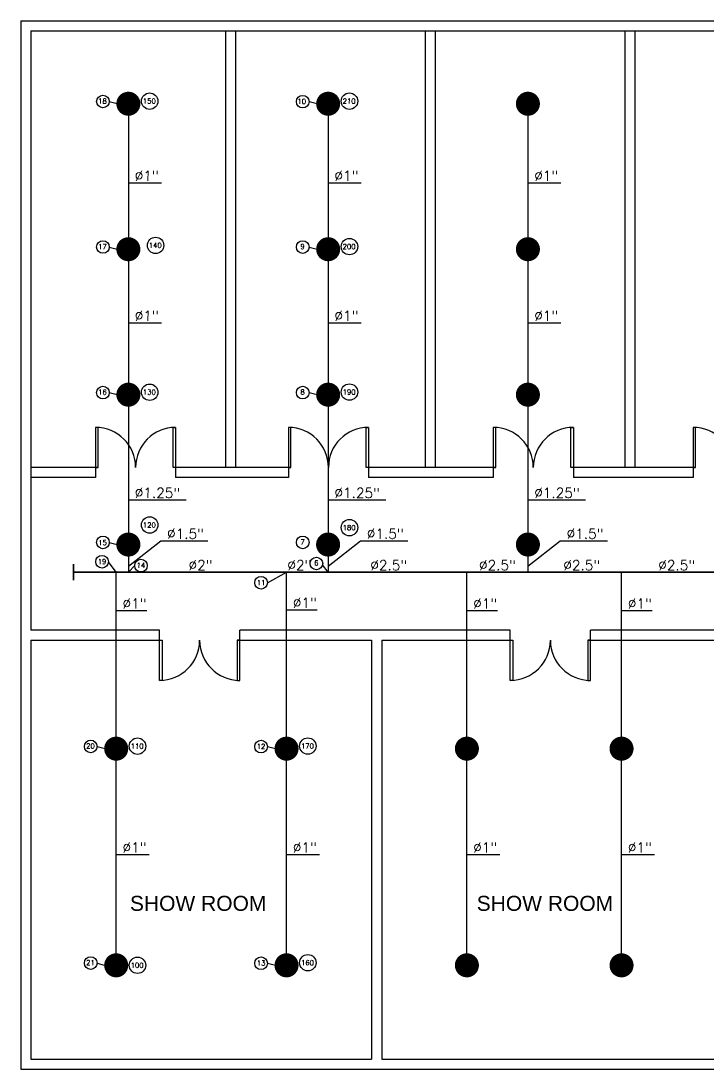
# Model space of a CAD drawing. Header units: millimetres. Extents: x -3973702 to -1592236, y 74982 to 569678.
# Drawn here: x -1734684 to -1720989, y 328089 to 349013 of the extents above; entities that cross this region are included whole.
import ezdxf

# ---------------------------------------------------------------- set-up
doc = ezdxf.new("R2010")
doc.units = ezdxf.units.MM
doc.header["$LTSCALE"] = 1000
doc.header["$MEASUREMENT"] = 0
doc.layers.get('0').update_dxf_attribs({"color": 9})
for name, color, linetype in [('A-DIM-TEXT', 9, 'Continuous'), ('A-door', 9, 'Continuous'), ('A-WALL', 9, 'Continuous'), ('A-WINDOW', 9, 'Continuous'), ('FF-PR', 1, 'Continuous'), ('FF-SYMBOL', 11, 'Continuous'), ('FIRE FIGHTING', 1, 'Continuous'), ('TXT_fire', 2, 'Continuous'), ('wall 1', 9, 'Continuous')]:
    doc.layers.add(name, color=color, linetype=linetype)
doc.styles.add('ARIAL', font='arial.ttf')
doc.styles.add('MOHAMED', font='romant.shx', dxfattribs={"width": 0.9})

# ---------------------------------------------------------------- blocks, each defined once
blk = doc.blocks.new('SP-P')
at = {"layer": 'FF-SYMBOL', "const_width": 0.16}
blk.add_lwpolyline([(-0.08, 0, 1), (0.08, 0, 1)], format="xyb", close=True, dxfattribs=at)
blk = doc.blocks.new('A$C440B3191')
at = {"layer": 'FF-PR', "ltscale": 15, "xscale": -1499.999999964496, "yscale": 1499.999999964581, "zscale": 1499.9999999646, "rotation": 191.5660011830454}
blk.add_blockref('SP-P', (0, 2), dxfattribs=at)

msp = doc.modelspace()

# ---------------------------------------------------------------- linework, layer by layer
at = {"layer": 'A-door'}
for p, q in [((-1730596, 340100), (-1730596, 348813)), ((-1730396, 340100), (-1730396, 348813)), ((-1726609, 340100), (-1726609, 348813)), ((-1726409, 340100), (-1726409, 348813)), ((-1722621, 340100), (-1722621, 348813)), ((-1722421, 340100), (-1722421, 348813)), ((-1733146, 340100), (-1734484, 340100)), ((-1733196, 340100), (-1733196, 339900)), ((-1732396, 340102), (-1732396, 340102)), ((-1729346, 340100), (-1731646, 340100)), ((-1731596, 340100), (-1731596, 339900)), ((-1729296, 340100), (-1730396, 340100)), ((-1729346, 340100), (-1729346, 339900)), ((-1728546, 340102), (-1728546, 340102)), ((-1725257, 340100), (-1727796, 340100)), ((-1727746, 340100), (-1727746, 339900)), ((-1725207, 340100), (-1726409, 340100)), ((-1725257, 340100), (-1725257, 339900)), ((-1724457, 340102), (-1724457, 340102)), ((-1722621, 340100), (-1723707, 340100)), ((-1721218, 340100), (-1723657, 340100)), ((-1723657, 340100), (-1723657, 339900)), ((-1721268, 340100), (-1721268, 339900)), ((-1733196, 339900), (-1734484, 339900)), ((-1729346, 339900), (-1731596, 339900)), ((-1725257, 339900), (-1727746, 339900)), ((-1721268, 339900), (-1723657, 339900))]:
    msp.add_line(p, q, dxfattribs=at)
for points in [[(-1733196, 340100), (-1733146, 340100), (-1733146, 340900), (-1733196, 340900)], [(-1731596, 340100), (-1731646, 340100), (-1731646, 340900), (-1731596, 340900)], [(-1729346, 340100), (-1729296, 340100), (-1729296, 340900), (-1729346, 340900)], [(-1727746, 340100), (-1727796, 340100), (-1727796, 340900), (-1727746, 340900)], [(-1725257, 340100), (-1725207, 340100), (-1725207, 340900), (-1725257, 340900)], [(-1723657, 340100), (-1723707, 340100), (-1723707, 340900), (-1723657, 340900)], [(-1721268, 340100), (-1721218, 340100), (-1721218, 340900), (-1721268, 340900)], [(-1731917, 336648), (-1731867, 336648), (-1731867, 335848), (-1731917, 335848)], [(-1730317, 336648), (-1730367, 336648), (-1730367, 335848), (-1730317, 335848)], [(-1724917, 336648), (-1724867, 336648), (-1724867, 335848), (-1724917, 335848)], [(-1723317, 336648), (-1723367, 336648), (-1723367, 335848), (-1723317, 335848)]]:
    msp.add_lwpolyline(points, close=True, dxfattribs=at)
for centre, start, end in [((-1733196, 340100), 0, 90), ((-1731596, 340100), 90, 180), ((-1729346, 340100), 0, 90), ((-1727746, 340100), 90, 180), ((-1725257, 340100), 0, 90), ((-1723657, 340100), 90, 180), ((-1721268, 340100), 0, 90), ((-1731917, 336648), 270, 0), ((-1730317, 336648), 180, 270), ((-1724917, 336648), 270, 359.8395), ((-1723317, 336648), 180, 270)]:
    msp.add_arc(centre, 800, start, end, dxfattribs=at)
at = {"layer": 'A-WALL'}
for p, q in [((-1734684, 349013), (-1706884, 349013)), ((-1734684, 349013), (-1734684, 328089)), ((-1734484, 348813), (-1707084, 348813)), ((-1734484, 348813), (-1734484, 336848)), ((-1731917, 336648), (-1731917, 336848)), ((-1730317, 336648), (-1730317, 336848)), ((-1724917, 336648), (-1724917, 336848)), ((-1723317, 336648), (-1723317, 336848)), ((-1734484, 336648), (-1731867, 336648)), ((-1734484, 336648), (-1734484, 328289)), ((-1730367, 336648), (-1727684, 336648)), ((-1727684, 336648), (-1727684, 328289)), ((-1727484, 336648), (-1727484, 328289)), ((-1727484, 336648), (-1724867, 336648)), ((-1723367, 336648), (-1720684, 336648))]:
    msp.add_line(p, q, dxfattribs=at)
at = {"layer": 'A-WINDOW'}
for p, q in [((-1734484, 328289), (-1727684, 328289)), ((-1727484, 328289), (-1720684, 328289)), ((-1734684, 328089), (-1706884, 328089))]:
    msp.add_line(p, q, dxfattribs=at)
at = {"layer": 'FIRE FIGHTING'}
for p, q in [((-1732922, 347405), (-1732658, 347337)), ((-1732540, 347358), (-1732540, 338006)), ((-1728934, 347402), (-1728670, 347337)), ((-1728553, 347361), (-1728553, 338008)), ((-1724565, 347361), (-1724565, 338008)), ((-1732922, 344500), (-1732658, 344432)), ((-1728934, 344498), (-1728670, 344432)), ((-1732921, 341594), (-1732658, 341528)), ((-1728934, 341594), (-1728670, 341528)), ((-1732921, 338602), (-1732658, 338537)), ((-1732540, 338126), (-1731894, 338637)), ((-1731894, 338637), (-1730951, 338637)), ((-1728553, 338126), (-1727907, 338637)), ((-1727907, 338637), (-1726964, 338637)), ((-1724565, 338126), (-1723919, 338637)), ((-1723919, 338637), (-1722977, 338637)), ((-1732784, 338008), (-1732938, 338216)), ((-1732540, 338008), (-1732414, 338140)), ((-1728553, 338008), (-1728663, 338156)), ((-1732784, 330109), (-1732784, 338008)), ((-1729765, 337797), (-1729384, 338008)), ((-1729384, 330109), (-1729384, 338008)), ((-1725784, 330109), (-1725784, 338008)), ((-1722697, 330109), (-1722697, 338008)), ((-1733165, 334529), (-1732901, 334461)), ((-1729765, 334527), (-1729501, 334461)), ((-1733165, 330204), (-1732836, 330109)), ((-1729765, 330201), (-1729501, 330136))]:
    msp.add_line(p, q, dxfattribs=at)
at = {"layer": 'FIRE FIGHTING', "color": 6, "const_width": 30}
for points in [[(-1733636, 338173), (-1733636, 337843)], [(-1712101, 338008), (-1733636, 338008)]]:
    msp.add_lwpolyline(points, dxfattribs=at)
at = {"layer": 'FIRE FIGHTING'}
for centre, radius in [((-1732115, 347412), 164), ((-1728127, 347412), 164), ((-1733048, 347405), 126), ((-1729060, 347402), 126), ((-1733048, 344500), 126), ((-1731997, 344532), 164), ((-1729060, 344498), 126), ((-1728127, 344508), 164), ((-1733047, 341594), 126), ((-1732114, 341601), 164), ((-1729060, 341594), 126), ((-1728127, 341604), 164), ((-1732114, 338951), 164), ((-1728127, 338898), 164), ((-1733047, 338602), 126), ((-1729060, 338602), 126), ((-1733064, 338216), 126), ((-1732288, 338140), 126), ((-1728786, 338182), 126), ((-1729891, 337797), 126), ((-1733291, 334529), 126), ((-1732358, 334535), 164), ((-1729891, 334527), 126), ((-1728958, 334537), 164), ((-1733291, 330204), 126), ((-1732358, 330161), 164), ((-1729891, 330201), 126), ((-1728958, 330211), 164)]:
    msp.add_circle(centre, radius, dxfattribs=at)
at = {"layer": 'TXT_fire'}
for p, q in [((-1732540, 345780), (-1731882, 345780)), ((-1728553, 345780), (-1727894, 345780)), ((-1724565, 345780), (-1723907, 345780)), ((-1732540, 342987), (-1731882, 342987)), ((-1728553, 342987), (-1727894, 342987)), ((-1724565, 342987), (-1723907, 342987)), ((-1732540, 339453), (-1731389, 339453)), ((-1728553, 339453), (-1727401, 339453)), ((-1724565, 339453), (-1723414, 339453)), ((-1732784, 337241), (-1732172, 337241)), ((-1729384, 337256), (-1728772, 337256)), ((-1725784, 337241), (-1725172, 337241)), ((-1722697, 337241), (-1722085, 337241)), ((-1732784, 332372), (-1732126, 332372)), ((-1729384, 332372), (-1728726, 332372)), ((-1725784, 332372), (-1725126, 332372)), ((-1722697, 332372), (-1722039, 332372))]:
    msp.add_line(p, q, dxfattribs=at)
at = {"layer": 'wall 1'}
for p, q in [((-1731917, 336848), (-1734484, 336848)), ((-1724917, 336848), (-1730317, 336848)), ((-1717917, 336848), (-1723317, 336848)), ((-1731117, 336646), (-1731117, 336646)), ((-1724117, 336646), (-1724117, 336646))]:
    msp.add_line(p, q, dxfattribs=at)

# ---------------------------------------------------------------- block references
for p in [(-1732540, 347358), (-1728552, 347358), (-1724565, 347358), (-1732540, 344454), (-1728552, 344454), (-1724565, 344454), (-1732540, 341550), (-1728552, 341550), (-1724565, 341550), (-1732540, 338558), (-1728553, 338558), (-1724565, 338558), (-1732783, 334483), (-1729383, 334483), (-1725783, 334483), (-1722696, 334483), (-1732783, 330158), (-1729383, 330158), (-1725783, 330158), (-1722696, 330158)]:
    msp.add_blockref('A$C440B3191', p)

# ---------------------------------------------------------------- texts
at = {"layer": 'A-DIM-TEXT', "color": 4, "char_height": 300, "width": 6769.17, "attachment_point": 5, "style": 'ARIAL'}
for insert in [(-1731147, 331395), (-1724225, 331395)]:
    msp.add_mtext('SHOW ROOM', dxfattribs=dict(at, insert=insert))
at = {"layer": 'TXT_fire', "style": 'MOHAMED', "width": 1}
for s, height, p in [('18', 100, (-1733143, 347364)), ('150', 100, (-1732250, 347364)), ('10', 100, (-1729165, 347357)), ('210', 100, (-1728263, 347364)), ('%%C1"', 200, (-1732414, 345822)), ('%%C1"', 200, (-1728427, 345822)), ('%%C1"', 200, (-1724439, 345822)), ('17', 100, (-1733143, 344460)), ('140', 100, (-1732133, 344484)), ('9', 100, (-1729106, 344459)), ('200', 100, (-1728263, 344460)), ('%%C1"', 200, (-1732414, 343029)), ('%%C1"', 200, (-1728427, 343029)), ('%%C1"', 200, (-1724439, 343029)), ('16', 100, (-1733143, 341553)), ('130', 100, (-1732250, 341553)), ('8', 100, (-1729106, 341555)), ('190', 100, (-1728263, 341555)), ('%%C1.25"', 200, (-1732414, 339495)), ('%%C1.25"', 200, (-1728427, 339495)), ('%%C1.25"', 200, (-1724439, 339495)), ('120', 100, (-1732250, 338902)), ('%%C1.5"', 200, (-1731768, 338679)), ('180', 100, (-1728263, 338849)), ('%%C1.5"', 200, (-1727781, 338679)), ('%%C1.5"', 200, (-1723793, 338679)), ('15', 100, (-1733141, 338548)), ('7', 100, (-1729106, 338564)), ('19', 100, (-1733151, 338171)), ('14', 100, (-1732375, 338094)), ('%%C2"', 200, (-1731340, 338050)), ('%%C2"', 200, (-1729367, 338050)), ('6', 100, (-1728832, 338144)), ('%%C2.5"', 200, (-1727712, 338050)), ('%%C2.5"', 200, (-1725542, 338050)), ('%%C2.5"', 200, (-1723859, 338050)), ('%%C2.5"', 200, (-1721964, 338050)), ('11', 100, (-1729978, 337752)), ('%%C1"', 200, (-1729258, 337298)), ('%%C1"', 200, (-1732658, 337283)), ('%%C1"', 200, (-1725658, 337283)), ('%%C1"', 200, (-1722571, 337283)), ('20', 100, (-1733384, 334489)), ('110', 100, (-1732494, 334486)), ('12', 100, (-1729978, 334481)), ('170', 100, (-1729094, 334489)), ('%%C1"', 200, (-1732658, 332414)), ('%%C1"', 200, (-1729258, 332414)), ('%%C1"', 200, (-1725658, 332414)), ('%%C1"', 200, (-1722571, 332414)), ('21', 100, (-1733384, 330164)), ('100', 100, (-1732494, 330112)), ('13', 100, (-1729978, 330156)), ('160', 100, (-1729094, 330163))]:
    msp.add_text(s, height=height, rotation=359.5741, dxfattribs=at).set_placement(p)

doc.saveas('drawing.dxf')
